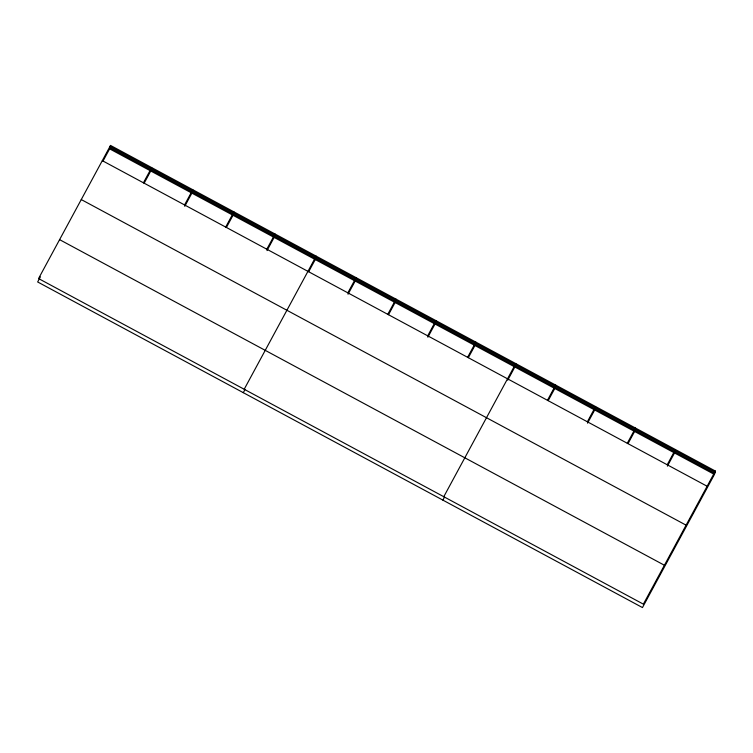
<?xml version="1.0" encoding="UTF-8"?>
<svg xmlns="http://www.w3.org/2000/svg" width="753" height="753" viewBox="0 0 753 753"><rect width="100%" height="100%" fill="white"/><g stroke="black" fill="none" stroke-linecap="round" stroke-linejoin="round"><path stroke-width="1.13" d="M103.039 161.029L109.627 148.849L110.531 145.433L715.35 471.039L714.446 474.446L642.469 607.567L37.65 281.961L40.417 276.85M110.531 145.433L38.554 278.554L643.373 604.151L715.35 471.039M143.428 182.8L151.664 167.58M144.171 183.167L150.751 170.987M184.56 204.938L192.787 189.718M184.749 206.322L191.883 193.135M225.684 227.077L233.919 211.857M226.427 227.444L233.006 215.273M266.816 249.215L275.043 234.004M267.004 250.598L274.139 237.411M244.198 389.254L316.166 256.142L315.262 259.55L308.683 271.729M243.285 392.671L244.951 389.593M347.858 292.851L356.084 277.631M348.046 294.235L355.181 281.038M387.776 314.34L396.003 299.12M388.52 314.707L395.099 302.537M427.695 335.829L435.921 320.609M427.883 337.212L435.018 324.025M467.613 357.317L475.84 342.097M468.347 357.684L474.936 345.514M443.781 496.707L515.758 363.586L514.854 367.003L507.72 380.19M442.877 500.114L444.543 497.046M547.45 400.295L555.676 385.075M548.184 400.662L554.773 388.492M587.368 421.784L595.595 406.564M587.556 423.167L594.691 409.98M627.287 443.272L635.513 428.052M628.021 443.649L634.61 431.469M667.205 464.761L675.432 449.55M667.393 466.145L674.528 452.958M110.23 146.562L715.049 472.159M109.929 147.72L714.738 473.326M109.627 148.849L714.446 474.446M102.304 160.653L707.123 486.25M81.268 199.564L686.087 525.161M59.591 239.642L664.41 565.249"/></g></svg>
